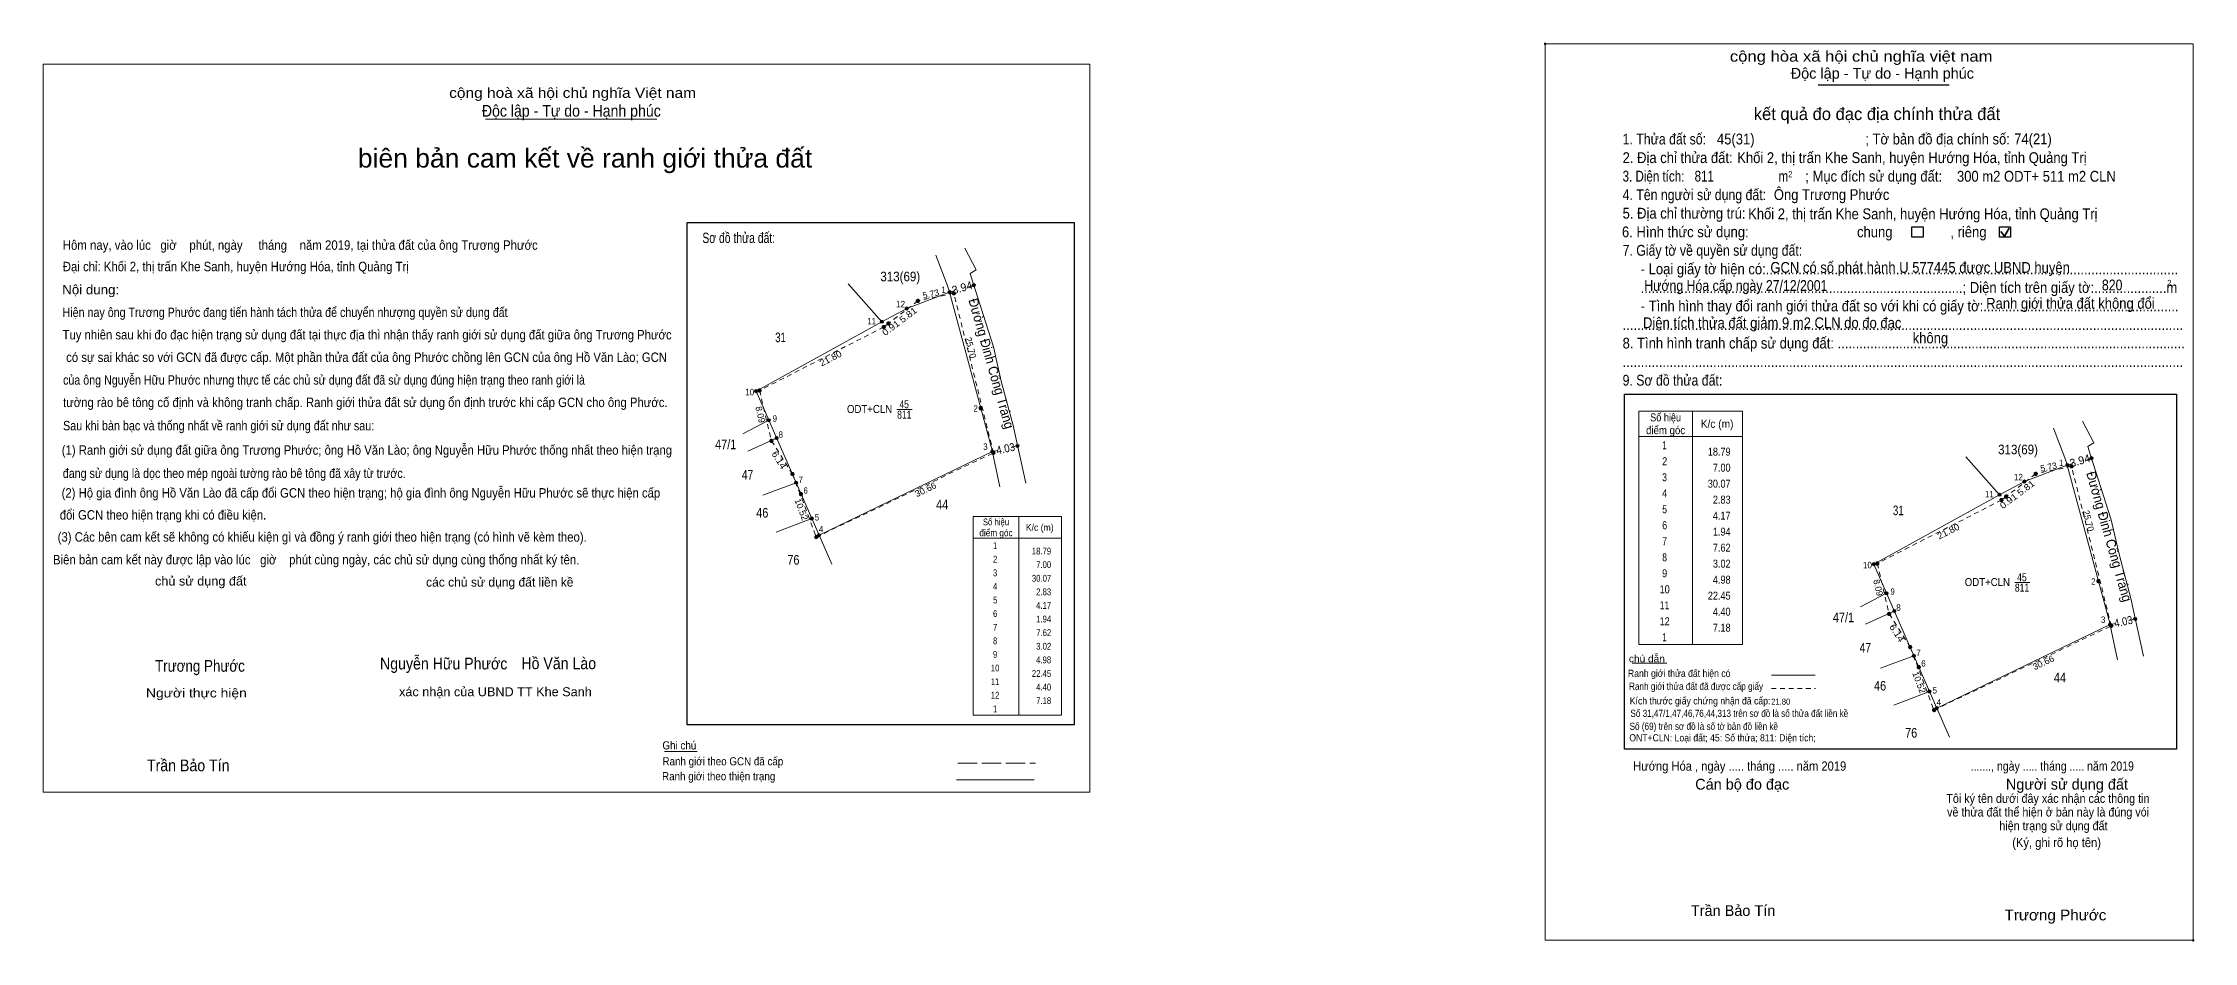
# Model space of a CAD drawing. Header units: metres. Extents: x 551352 to 551943, y 1839377 to 1839694.
# Drawn here: x 551352 to 551688, y 1839380.2 to 1839520.7 of the extents above; entities that cross this region are included whole.
import ezdxf
from ezdxf.enums import TextEntityAlignment as Align

# ---------------------------------------------------------------- set-up
doc = ezdxf.new("R2010")
doc.units = ezdxf.units.M
doc.header["$LTSCALE"] = 0.5
doc.header["$PDMODE"] = 32
doc.header["$PDSIZE"] = 0.25
for name, pattern in [('DASH_DOUBLE_DOT', [9.2, 5, -1.2, 0.3, -1.2, 0.3, -1.2]), ('LONG_DASHED', [7.5, 6, -1.5]), ('MEDIUM_DASHED', [4.5, 3, -1.5]), ('SHORT_DASHED', [2.7, 1.5, -1.2])]:
    doc.linetypes.add(name, pattern=pattern)
for name, color, linetype, lineweight in [('1', 7, 'MEDIUM_DASHED', 13), ('10', 7, 'Continuous', 13), ('13', 7, 'Continuous', 13), ('2', 7, 'Continuous', 13), ('22', 7, 'SHORT_DASHED', 13), ('23', 7, 'Continuous', 13), ('29', 7, 'Continuous', 13), ('63', 7, 'MEDIUM_DASHED', 13)]:
    doc.layers.add(name, color=color, linetype=linetype, lineweight=lineweight)

msp = doc.modelspace()

# ---------------------------------------------------------------- hatches: boundary and pattern name
at = {"layer": '10'}
for points in [[(551498.7256, 1839463.6, 1), (551498.2256, 1839463.6, 1)], [(551470.6456, 1839450.18, 1), (551470.1456, 1839450.18, 1)], [(551673.37, 1839436.57, 1), (551672.87, 1839436.57, 1)], [(551645.29, 1839423.15, 1), (551644.79, 1839423.15, 1)]]:
    msp.add_hatch(color=256, dxfattribs=at).paths.add_polyline_path(points)
at = {"layer": '13'}
for points in [[(551493.8556, 1839481.75, 1), (551493.3556, 1839481.75, 1)], [(551497.6456, 1839482.83, 1), (551497.1456, 1839482.83, 1)], [(551483.2656, 1839477.12, 1), (551482.7656, 1839477.12, 1)], [(551487.1556, 1839479.17, 1), (551486.6556, 1839479.17, 1)], [(551463.6156, 1839466.27, 1), (551463.1156, 1839466.27, 1)], [(551465.6156, 1839461.71, 1), (551465.1156, 1839461.71, 1)], [(551466.8256, 1839458.94, 1), (551466.3256, 1839458.94, 1)], [(551500.5356, 1839456.84, 1), (551500.0356, 1839456.84, 1)], [(551504.4756, 1839457.7, 1), (551503.9756, 1839457.7, 1)], [(551668.5, 1839454.72, 1), (551668, 1839454.72, 1)], [(551672.29, 1839455.8, 1), (551671.79, 1839455.8, 1)], [(551469.8756, 1839451.96, 1), (551469.3756, 1839451.96, 1)], [(551657.91, 1839450.09, 1), (551657.41, 1839450.09, 1)], [(551661.8, 1839452.14, 1), (551661.3, 1839452.14, 1)], [(551472.3256, 1839446.36, 1), (551471.8256, 1839446.36, 1)], [(551473.4556, 1839443.77, 1), (551472.9556, 1839443.77, 1)], [(551638.26, 1839439.24, 1), (551637.76, 1839439.24, 1)], [(551640.26, 1839434.68, 1), (551639.76, 1839434.68, 1)], [(551641.47, 1839431.91, 1), (551640.97, 1839431.91, 1)], [(551679.12, 1839430.67, 1), (551678.62, 1839430.67, 1)], [(551675.18, 1839429.81, 1), (551674.68, 1839429.81, 1)], [(551644.52, 1839424.93, 1), (551644.02, 1839424.93, 1)], [(551646.97, 1839419.33, 1), (551646.47, 1839419.33, 1)], [(551648.1, 1839416.74, 1), (551647.6, 1839416.74, 1)]]:
    msp.add_hatch(color=256, dxfattribs=at).paths.add_polyline_path(points)
at = {"layer": '63'}
for points in [[(551488.9056, 1839480.37, 1), (551488.4056, 1839480.37, 1)], [(551494.5156, 1839481.56, 1), (551494.0156, 1839481.56, 1)], [(551483.5756, 1839476.29, 1), (551483.0756, 1839476.29, 1)], [(551484.3056, 1839476.84, 1), (551483.8056, 1839476.84, 1)], [(551464.1656, 1839466.37, 1), (551463.6656, 1839466.37, 1)], [(551466.0256, 1839458.5, 1), (551465.5256, 1839458.5, 1)], [(551500.7156, 1839456.63, 1), (551500.2156, 1839456.63, 1)], [(551669.16, 1839454.53, 1), (551668.66, 1839454.53, 1)], [(551469.3156, 1839453.31, 1), (551468.8156, 1839453.31, 1)], [(551663.55, 1839453.34, 1), (551663.05, 1839453.34, 1)], [(551658.22, 1839449.26, 1), (551657.72, 1839449.26, 1)], [(551658.95, 1839449.81, 1), (551658.45, 1839449.81, 1)], [(551473.0356, 1839443.47, 1), (551472.5356, 1839443.47, 1)], [(551638.81, 1839439.34, 1), (551638.31, 1839439.34, 1)], [(551640.67, 1839431.47, 1), (551640.17, 1839431.47, 1)], [(551675.36, 1839429.6, 1), (551674.86, 1839429.6, 1)], [(551643.96, 1839426.28, 1), (551643.46, 1839426.28, 1)], [(551647.68, 1839416.44, 1), (551647.18, 1839416.44, 1)]]:
    msp.add_hatch(color=256, dxfattribs=at).paths.add_polyline_path(points)

# ---------------------------------------------------------------- linework, layer by layer
at = {"layer": '1', "linetype": 'Continuous'}
msp.add_lwpolyline([(551351.96, 1839403.64), (551515.5, 1839403.64), (551515.5, 1839517.35), (551351.96, 1839517.35)], close=True, dxfattribs=at)
at = {"layer": '10'}
for p, q in [((551461.32, 1839459.59), (551465.37, 1839461.71)), ((551462.07, 1839456.89), (551466.58, 1839458.94)), ((551500.29, 1839456.84), (551473.21, 1839443.77)), ((551469.63, 1839451.96), (551464.43, 1839450.01)), ((551472.08, 1839446.36), (551466.49, 1839444.26)), ((551475.2, 1839439.24), (551473.21, 1839443.77)), ((551635.96, 1839432.56), (551640.01, 1839434.68)), ((551636.71, 1839429.86), (551641.22, 1839431.91)), ((551674.93, 1839429.81), (551647.85, 1839416.74)), ((551644.27, 1839424.93), (551639.07, 1839422.98)), ((551646.72, 1839419.33), (551641.13, 1839417.23)), ((551649.84, 1839412.21), (551647.85, 1839416.74)), ((551449.07, 1839409.95), (551454.19, 1839409.95)), ((551494.7, 1839405.54), (551506.82, 1839405.54))]:
    msp.add_line(p, q, dxfattribs=at)
at = {"layer": '10', "linetype": 'LONG_DASHED'}
msp.add_line((551494.9, 1839408.13), (551507.02, 1839408.13), dxfattribs=at)
at = {"layer": '10'}
for points in [[(551463.37, 1839466.27), (551483.02, 1839477.12), (551477.74, 1839483.02)], [(551493.61, 1839481.75), (551486.91, 1839479.17), (551483.02, 1839477.12)], [(551500.29, 1839456.84), (551498.48, 1839463.6), (551493.61, 1839481.75)], [(551473.21, 1839443.77), (551470.4, 1839450.18), (551463.37, 1839466.27)], [(551638.01, 1839439.24), (551657.66, 1839450.09), (551652.38, 1839455.99)], [(551668.25, 1839454.72), (551661.55, 1839452.14), (551657.66, 1839450.09)], [(551674.93, 1839429.81), (551673.12, 1839436.57), (551668.25, 1839454.72)], [(551647.85, 1839416.74), (551645.04, 1839423.15), (551638.01, 1839439.24)]]:
    msp.add_lwpolyline(points, dxfattribs=at)
at = {"layer": '10', "linetype": 'DASH_DOUBLE_DOT'}
for centre in [(551498.4756, 1839463.6), (551470.3956, 1839450.18), (551673.12, 1839436.57), (551645.04, 1839423.15)]:
    msp.add_circle(centre, 0.25, dxfattribs=at)
at = {"layer": '13'}
for p, q in [((551494.41, 1839481.98), (551493.61, 1839481.75)), ((551497.4, 1839482.83), (551496.64, 1839482.61)), ((551485.39, 1839463.39), (551487.74, 1839463.39)), ((551504.23, 1839457.7), (551503.21, 1839457.48)), ((551501.13, 1839457.02), (551500.29, 1839456.84)), ((551669.05, 1839454.95), (551668.25, 1839454.72)), ((551672.04, 1839455.8), (551671.28, 1839455.58)), ((551660.03, 1839436.36), (551662.38, 1839436.36)), ((551678.87, 1839430.67), (551677.85, 1839430.45)), ((551675.77, 1839429.99), (551674.93, 1839429.81))]:
    msp.add_line(p, q, dxfattribs=at)
for centre in [(551493.6056, 1839481.75), (551497.3956, 1839482.83), (551483.0156, 1839477.12), (551486.9056, 1839479.17), (551463.3656, 1839466.27), (551465.3656, 1839461.71), (551466.5756, 1839458.94), (551500.2856, 1839456.84), (551504.2256, 1839457.7), (551668.25, 1839454.72), (551672.04, 1839455.8), (551469.6256, 1839451.96), (551657.66, 1839450.09), (551661.55, 1839452.14), (551472.0756, 1839446.36), (551473.2056, 1839443.77), (551638.01, 1839439.24), (551640.01, 1839434.68), (551641.22, 1839431.91), (551678.87, 1839430.67), (551674.93, 1839429.81), (551644.27, 1839424.93), (551646.72, 1839419.33), (551647.85, 1839416.74)]:
    msp.add_circle(centre, 0.25, dxfattribs=at)
at = {"layer": '2', "lineweight": 25}
for p, q in [((551629.32, 1839514.11), (551649.79, 1839514.11)), ((551599.09, 1839465.81), (551685.29, 1839465.81)), ((551685.29, 1839465.81), (551685.29, 1839410.32))]:
    msp.add_line(p, q, dxfattribs=at)
at = {"layer": '2', "lineweight": 35}
for p, q in [((551657.88, 1839491.22), (551658.45, 1839490.47)), ((551658.45, 1839490.47), (551659.15, 1839491.72))]:
    msp.add_line(p, q, dxfattribs=at)
at = {"layer": '2'}
for p, q in [((551600.26, 1839423.76), (551605.69, 1839423.76)), ((551622.02, 1839421.91), (551628.88, 1839421.91))]:
    msp.add_line(p, q, dxfattribs=at)
at = {"layer": '2', "linetype": 'SHORT_DASHED'}
msp.add_line((551622.02, 1839419.81), (551628.92, 1839419.81), dxfattribs=at)
at = {"layer": '2'}
msp.add_lwpolyline([(551586.67, 1839520.53), (551687.92, 1839520.53), (551687.92, 1839380.48), (551586.67, 1839380.48)], close=True, dxfattribs=at)
at = {"layer": '2', "lineweight": 25}
for points in [[(551452.59, 1839492.64), (551513.09, 1839492.64), (551513.09, 1839414.15), (551452.59, 1839414.15)], [(551643.97, 1839491.96), (551645.71, 1839491.96), (551645.71, 1839490.34), (551643.97, 1839490.34)], [(551657.65, 1839491.96), (551659.39, 1839491.96), (551659.39, 1839490.34), (551657.65, 1839490.34)]]:
    msp.add_lwpolyline(points, close=True, dxfattribs=at)
msp.add_lwpolyline([(551685.29, 1839410.32), (551599.09, 1839410.32), (551599.09, 1839465.81)], dxfattribs=at)
at = {"layer": '2'}
for p in [(551586.67, 1839520.53), (551687.92, 1839380.48)]:
    msp.add_point(p, dxfattribs=at)
at = {"layer": '22'}
for points in [[(551472.79, 1839443.47), (551500.47, 1839456.63), (551494.27, 1839481.56)], [(551494.27, 1839481.56), (551488.66, 1839480.37), (551484.06, 1839476.84)], [(551484.06, 1839476.84), (551483.33, 1839476.29), (551463.92, 1839466.37), (551465.78, 1839458.5)], [(551465.78, 1839458.5), (551469.07, 1839453.31), (551472.79, 1839443.47)], [(551647.43, 1839416.44), (551675.11, 1839429.6), (551668.91, 1839454.53)], [(551668.91, 1839454.53), (551663.3, 1839453.34), (551658.7, 1839449.81)], [(551658.7, 1839449.81), (551657.97, 1839449.26), (551638.56, 1839439.34), (551640.42, 1839431.47)], [(551640.42, 1839431.47), (551643.71, 1839426.28), (551647.43, 1839416.44)]]:
    msp.add_lwpolyline(points, dxfattribs=at)
at = {"layer": '23'}
for p, q in [((551421.12, 1839508.75), (551447.88, 1839508.75)), ((551491.45, 1839487.5), (551493.05, 1839483.29)), ((551496, 1839488.63), (551497.78, 1839485.2)), ((551493.05, 1839483.29), (551493.54, 1839481.99)), ((551500.48, 1839473.21), (551497.25, 1839483.29)), ((551500.48, 1839473.21), (551501.69, 1839467.82)), ((551501.69, 1839467.82), (551503.52, 1839460.88)), ((551505.52, 1839451.88), (551503.52, 1839460.88)), ((551666.09, 1839460.47), (551667.69, 1839456.26)), ((551670.64, 1839461.6), (551672.42, 1839458.17)), ((551500.53, 1839455.75), (551500.29, 1839456.84)), ((551501.46, 1839451.3), (551500.53, 1839455.75)), ((551667.69, 1839456.26), (551668.18, 1839454.96)), ((551675.12, 1839446.18), (551671.89, 1839456.26)), ((551675.12, 1839446.18), (551676.33, 1839440.79)), ((551676.33, 1839440.79), (551678.16, 1839433.85)), ((551680.16, 1839424.85), (551678.16, 1839433.85)), ((551675.17, 1839428.72), (551674.93, 1839429.81)), ((551676.1, 1839424.27), (551675.17, 1839428.72))]:
    msp.add_line(p, q, dxfattribs=at)
for points in [[(551497.78, 1839485.2), (551496.81, 1839484.66), (551497.25, 1839483.29)], [(551672.42, 1839458.17), (551671.45, 1839457.63), (551671.89, 1839456.26)]]:
    msp.add_lwpolyline(points, dxfattribs=at)
at = {"layer": '29'}
for p, q in [((551601.3, 1839426.66), (551601.3, 1839463.16)), ((551609.7, 1839463.16), (551609.7, 1839426.66)), ((551617.5, 1839463.16), (551617.5, 1839426.66)), ((551497.31, 1839415.65), (551497.31, 1839446.68)), ((551504.45, 1839446.68), (551504.45, 1839415.65)), ((551511.08, 1839446.68), (551511.08, 1839415.65))]:
    msp.add_line(p, q, dxfattribs=at)
for points in [[(551601.3, 1839463.16), (551609.7, 1839463.16), (551617.5, 1839463.16)], [(551601.3, 1839459.16), (551609.7, 1839459.16), (551617.5, 1839459.16)], [(551497.31, 1839446.68), (551504.45, 1839446.68), (551511.08, 1839446.68)], [(551497.31, 1839443.28), (551504.45, 1839443.28), (551511.08, 1839443.28)], [(551617.5, 1839426.66), (551609.7, 1839426.66), (551601.3, 1839426.66)], [(551511.08, 1839415.65), (551504.45, 1839415.65), (551497.31, 1839415.65)]]:
    msp.add_lwpolyline(points, dxfattribs=at)
at = {"layer": '63'}
for centre in [(551488.6556, 1839480.37), (551494.2656, 1839481.56), (551483.3256, 1839476.29), (551484.0556, 1839476.84), (551463.9156, 1839466.37), (551465.7756, 1839458.5), (551500.4656, 1839456.63), (551668.91, 1839454.53), (551469.0656, 1839453.31), (551663.3, 1839453.34), (551657.97, 1839449.26), (551658.7, 1839449.81), (551472.7856, 1839443.47), (551638.56, 1839439.34), (551640.42, 1839431.47), (551675.11, 1839429.6), (551643.71, 1839426.28), (551647.43, 1839416.44)]:
    msp.add_circle(centre, 0.25, dxfattribs=at)

# ---------------------------------------------------------------- texts
at = {"layer": '1'}
for s, height, width, p in [('cộng hoà xã hội chủ nghĩa Việt nam', 1.572, 1.15, (551434.705, 1839512.09)), ('cộng hoà xã hội chủ nghĩa Việt nam', 1.572, 1.15, (551434.705, 1839512.09)), ('Độc lập - Tự do - Hạnh phúc', 1.833, 0.9, (551434.505, 1839509.15)), ('Độc lập - Tự do - Hạnh phúc', 1.833, 0.9, (551434.505, 1839509.15)), (' biên bản cam kết về ranh giới thửa đất', 2.945, 1.05, (551436.075, 1839501.2)), ('Sơ đồ thửa đất:', 1.62, 0.75, (551460.665, 1839489.41)), ('811', 1.25, 0.8, (551486.53, 1839461.97)), ('Biên bản cam kết này được lập vào lúc   giờ    phút cùng ngày, các chủ sử dụng cùng thống nhất ký tên.', 1.48, 0.9, (551394.64, 1839439.2)), ('chủ sử dụng đất', 1.408, 1.05, (551376.605, 1839435.9)), ('811', 1.25, 0.8, (551661.18, 1839434.94)), ('Trương Phước', 1.84, 0.85, (551376.48, 1839422.43)), ('Nguyễn Hữu Phước', 1.837, 0.9, (551414.56, 1839422.79)), ('Hồ Văn Lào', 1.837, 0.9, (551432.54, 1839422.83)), ('xác nhận của UBND TT Khe Sanh', 1.408, 1.05, (551422.645, 1839418.6)), ('Người thực hiện', 1.408, 1.15, (551375.925, 1839418.41)), ('Ghi chú', 1.276, 0.9, (551451.385, 1839410.29)), ('Trần Bảo Tín', 1.837, 0.9, (551374.65, 1839406.88))]:
    msp.add_text(s, height=height, dxfattribs=dict(at, width=width)).set_placement(p, align=Align.CENTER)
for s, height, width, p in [('Hôm nay, vào lúc   giờ    phút, ngày     tháng    năm 2019, tại thửa đất của ông Trương Phước', 1.48, 0.9, (551355.05, 1839488.35)), ('Đại chỉ: Khối 2, thị trấn Khe Sanh, huyện Hướng Hóa, tỉnh Quảng Trị ', 1.475, 0.9, (551355.05, 1839485)), ('Nội dung:', 1.477, 1.05, (551354.97, 1839481.39)), ('Hiện nay ông Trương Phước đang tiến hành tách thửa để chuyển nhượng quyền sử dụng đất', 1.47, 0.85, (551355.01, 1839477.85)), ('Tuy nhiên sau khi đo đạc hiện trạng sử dụng đất tại thực địa thì nhận thấy ranh giới sử dụng đất giữa ông Trương Phước ', 1.47, 0.9, (551355.01, 1839474.35)), (' có sự sai khác so với GCN đã được cấp. Một phần thửa đất của ông Phước chồng lên GCN của ông Hồ Văn Lào; GCN ', 1.47, 0.9, (551355.09, 1839470.83)), ('của ông Nguyễn Hữu Phước nhưng thực tế các chủ sử dụng đất đã sử dụng đúng hiện trạng theo ranh giới là ', 1.47, 0.85, (551355.09, 1839467.28)), ('tường rào bê tông cố định và không tranh chấp. Ranh giới thửa đất sử dụng ổn định trước khi cấp GCN cho ông Phước.', 1.47, 0.9, (551355.09, 1839463.78)), ('Sau khi bàn bạc và thống nhất về ranh giới sử dụng đất như sau:', 1.48, 0.85, (551355.09, 1839460.14)), ('(1) Ranh giới sử dụng đất giữa ông Trương Phước; ông Hồ Văn Lào; ông Nguyễn Hữu Phước thống nhất theo hiện trạng ', 1.47, 0.9, (551354.89, 1839456.33)), ('đang sử dụng là dọc theo mép ngoài tường rào bê tông đã xây từ trước.', 1.47, 0.85, (551355.05, 1839452.7)), ('(2) Hộ gia đình ông Hồ Văn Lào đã cấp đổi GCN theo hiện trạng; hộ gia đình ông Nguyễn Hữu Phước sẽ thực hiện cấp ', 1.47, 0.9, (551354.87, 1839449.64)), ('đổi GCN theo hiện trạng khi có điều kiện.', 1.47, 0.9, (551354.58, 1839446.2)), ('(3) Các bên cam kết sẽ không có khiếu kiện gì và đồng ý ranh giới theo hiện trạng (có hình vẽ kèm theo).', 1.475, 0.9, (551354.25, 1839442.75)), ('Ranh giới theo thiện trạng', 1.272, 0.9, (551448.69, 1839405.47)), ('Ranh giới theo GCN đã cấp', 1.272, 0.9, (551448.75, 1839407.8))]:
    msp.add_text(s, height=height, dxfattribs=dict(at, width=width)).set_placement(p)
msp.add_text('các chủ sử dụng đất liền kề', height=1.408, dxfattribs=at).set_placement((551423.325, 1839435.73), align=Align.CENTER)
at = {"layer": '13'}
for s, height, width, p in [('313(69)', 1.5, 0.9, (551485.905, 1839483.43)), ('31', 1.5, 0.75, (551467.195, 1839473.92)), ('45', 1.25, 0.8, (551486.51, 1839463.59)), ('47/1', 1.5, 0.85, (551458.63, 1839457.2)), ('313(69)', 1.5, 0.9, (551660.555, 1839456.4)), ('47', 1.5, 0.8, (551462.045, 1839452.46)), ('46', 1.5, 0.85, (551464.345, 1839446.52)), ('44', 1.5, 0.85, (551492.45, 1839447.8)), ('31', 1.5, 0.75, (551641.845, 1839446.89)), ('76', 1.5, 0.85, (551469.205, 1839439.16)), ('45', 1.25, 0.8, (551661.16, 1839436.56)), ('47/1', 1.5, 0.85, (551633.28, 1839430.17)), ('47', 1.5, 0.8, (551636.695, 1839425.43)), ('46', 1.5, 0.85, (551638.995, 1839419.49)), ('44', 1.5, 0.85, (551667.1, 1839420.77)), ('76', 1.5, 0.85, (551643.855, 1839412.13))]:
    msp.add_text(s, height=height, dxfattribs=dict(at, width=width)).set_placement(p, align=Align.CENTER)
for p in [(551495.7437, 1839481.8342), (551670.3937, 1839454.8042)]:
    msp.add_text('3.94', height=1.25, rotation=15.905, dxfattribs=at).set_placement(p, align=Align.CENTER)
for s, height, rotation, width, p in [('Đường Đinh Công Tráng', 1.5, 285.894, 0.95, (551499.4206, 1839470.3804)), ('4.03', 1.25, 12.313, 0.9, (551502.4917, 1839456.6912)), ('Đường Đinh Công Tráng', 1.5, 285.894, 0.95, (551674.0706, 1839443.3504)), ('4.03', 1.25, 12.313, 0.9, (551677.1417, 1839429.6612))]:
    msp.add_text(s, height=height, rotation=rotation, dxfattribs=dict(at, width=width)).set_placement(p, align=Align.CENTER)
at = {"layer": '13', "width": 0.9}
for p in [(551485.06, 1839462.85), (551659.71, 1839435.82)]:
    msp.add_text('ODT+CLN ', height=1.25, dxfattribs=at).set_placement(p, align=Align.RIGHT)
at = {"layer": '2'}
for s, height, width, p in [('cộng hòa xã hội chủ nghĩa việt nam', 1.69, 1.15, (551615.53, 1839517.74)), ('1. Thửa đất số:', 1.69, 0.85, (551598.77, 1839504.81)), ('45(31)', 1.69, 0.9, (551613.51, 1839504.81)), ('; Tờ bản đồ địa chính số:', 1.69, 0.9, (551636.69, 1839504.81)), ('74(21)', 1.69, 0.9, (551659.95, 1839504.83)), ('3. Diện tích:', 1.69, 0.8, (551598.77, 1839499.01)), ('2. Địa chỉ thửa đất:', 1.69, 0.9, (551598.77, 1839501.9)), ('Khối 2, thị trấn Khe Sanh, huyện Hướng Hóa, tỉnh Quảng Trị', 1.69, 0.9, (551616.68, 1839501.9)), ('; Mục đích sử dụng đất:', 1.69, 0.9, (551627.31, 1839499.01)), ('4. Tên người sử dụng đất:', 1.69, 0.85, (551598.77, 1839496.11)), ('811', 1.69, 0.8, (551610.02, 1839499.02)), ('Ông Trương Phước', 1.69, 0.9, (551622.4, 1839496.13)), ('m', 1.69, 0.8, (551623.13, 1839499.01)), ('2', 0.9657, 0.8, (551624.65, 1839499.68)), ('300 m2 ODT+ 511 m2 CLN', 1.69, 0.9, (551651.01, 1839498.99)), ('5. Địa chỉ thường trú:', 1.69, 0.9, (551598.77, 1839493.22)), ('Khối 2, thị trấn Khe Sanh, huyện Hướng Hóa, tỉnh Quảng Trị', 1.69, 0.9, (551618.38, 1839493.13)), ('6. Hình thức sử dụng:', 1.69, 0.9, (551598.67, 1839490.31)), ('chung                , riêng', 1.69, 0.9, (551635.4, 1839490.31)), ('7. Giấy tờ về quyền sử dụng đất:', 1.69, 0.85, (551598.77, 1839487.42)), ('     - Loại giấy tờ hiện có:..................................................................................................................', 1.69, 0.9, (551598.77, 1839484.52)), ('GCN có số phát hành U 577445 được UBND huyện ', 1.69, 0.9, (551621.86, 1839484.75)), ('     - Tình hình thay đổi ranh giới thửa đất so với khi có giấy tờ:......................................................', 1.69, 0.9, (551598.77, 1839478.73)), ('     .........................................................................................; Diện tích trên giấy tờ:....................m', 1.69, 0.9, (551598.77, 1839481.62)), (' Hướng Hóa cấp ngày 27/12/2001', 1.69, 0.85, (551601.63, 1839481.92)), ('Ranh giới thửa đất không đổi', 1.69, 0.9, (551655.58, 1839479.14)), ('820', 1.69, 0.85, (551673.66, 1839482.01)), ('2', 0.9657, 0.8, (551683.86, 1839482.69)), ('Diện tích thửa đất giảm 9 m2 CLN do đo đạc', 1.69, 0.9, (551601.96, 1839476.1)), ('8. Tình hình tranh chấp sử dụng đất: ................................................................................................', 1.69, 0.9, (551598.77, 1839472.93)), ('...........................................................................................................................................................', 1.69, 0.9, (551598.77, 1839475.83)), ('không', 1.69, 0.9, (551644.09, 1839473.73)), ('9. Sơ đồ thửa đất:', 1.69, 0.85, (551598.77, 1839467.13)), ('...........................................................................................................................................................', 1.69, 0.9, (551598.77, 1839470.03)), ('chú dẫn', 1.125, 1.05, (551599.75, 1839423.91)), ('Ranh giới thửa đất hiện có ', 1.125, 0.9, (551599.6, 1839421.62)), ('Ranh giới thửa đất đã được cấp giấy', 1.125, 0.85, (551599.77, 1839419.6)), ('Kích thước giấy chứng nhận đã cấp:', 1.125, 0.9, (551599.89, 1839417.32)), ('Số (69) trên sơ đồ là số tờ bản đồ liền kề', 1.12, 0.85, (551599.86, 1839413.35)), ('Số 31,47/1,47,46,76,44,313 trên sơ đồ là số thửa đất liền kề', 1.12, 0.85, (551599.99, 1839415.37)), ('ONT+CLN: Loại đất; 45: Số thửa; 811: Diện tích;', 1.12, 0.9, (551599.82, 1839411.55)), ('Hướng Hóa , ngày ..... tháng ..... năm 2019', 1.447, 0.9, (551600.42, 1839406.97)), ('......., ngày ..... tháng ..... năm 2019', 1.447, 0.85, (551653.15, 1839406.97)), ('(Ký, ghi rõ họ tên)', 1.449, 0.9, (551659.65, 1839395.03)), ('Trương Phước', 1.69, 1.05, (551658.44, 1839383.58))]:
    msp.add_text(s, height=height, dxfattribs=dict(at, width=width)).set_placement(p)
for s, p in [('Độc lập - Tự do - Hạnh phúc', (551625.03, 1839515.08)), ('Cán bộ đo đạc', (551610.11, 1839404.01)), ('Người sử dụng đất', (551658.65, 1839404.01)), ('Trần Bảo Tín', (551609.44, 1839384.27))]:
    msp.add_text(s, height=1.69, dxfattribs=at).set_placement(p)
for s, height, p in [('kết quả đo đạc địa chính thửa đất', 1.932, (551638.515, 1839508.62)), ('.', 0.4829, (551687.9089, 1839380.21))]:
    msp.add_text(s, height=height, dxfattribs=at).set_placement(p, align=Align.CENTER)
for s, height, width, p in [('21.80', 0.94, 0.95, (551623.475, 1839417.29)), ('Tôi ký tên dưới đây xác nhận các thông tin', 1.396, 0.9, (551665.22, 1839401.94)), ('về thửa đất thể hiện ở bản này là đúng vói', 1.396, 0.9, (551665.245, 1839399.81)), ('hiện trạng sử dụng đất', 1.396, 0.9, (551666.085, 1839397.67))]:
    msp.add_text(s, height=height, dxfattribs=dict(at, width=width)).set_placement(p, align=Align.CENTER)
at = {"layer": '29'}
for s, rotation, p in [('5.73', 11.976, (551490.7863, 1839480.9592)), ('25.70', 283.966, (551496.4264, 1839472.9257)), ('8.09', 283.297, (551463.5608, 1839462.485)), ('5.73', 11.976, (551665.4362, 1839453.9292)), ('25.70', 283.966, (551671.0764, 1839445.8957)), ('8.09', 283.297, (551638.212, 1839435.45))]:
    msp.add_text(s, height=1, rotation=rotation, dxfattribs=at).set_placement(p, align=Align.CENTER)
for s, rotation, width, p in [('0.91', 36.995, 1.15, (551484.7341, 1839475.74)), ('5.81', 37.502, 1.15, (551487.4406, 1839477.765)), ('21.80', 27.071, 1.1, (551475.2425, 1839470.9445)), ('6.14', 302.371, 1.15, (551466.5451, 1839455.2327)), ('30.66', 25.428, 1.05, (551490.0753, 1839450.437)), ('5.81', 37.502, 1.15, (551662.0906, 1839450.735)), ('10.52', 290.709, 1.05, (551469.9825, 1839447.6068)), ('0.91', 36.995, 1.15, (551659.3791, 1839448.7062)), ('21.80', 27.071, 1.1, (551649.8925, 1839443.9145)), ('6.14', 302.371, 1.15, (551641.195, 1839428.2027)), ('30.66', 25.428, 1.05, (551664.7253, 1839423.407)), ('10.52', 290.709, 1.05, (551644.6307, 1839420.5818))]:
    msp.add_text(s, height=1, rotation=rotation, dxfattribs=dict(at, width=width)).set_placement(p, align=Align.CENTER)
for s, height, width, p in [('điểm góc', 1.25, 0.9, (551605.49, 1839459.54)), ('Số hiệu', 1.25, 0.85, (551605.49, 1839461.54)), ('K/c (m)', 1.25, 0.95, (551613.535, 1839460.54)), (' 1', 1.25, 0.75, (551605.14, 1839457.19)), (' 2', 1.25, 0.85, (551605.145, 1839454.69)), (' 4', 1.25, 0.85, (551605.14, 1839449.69)), (' 3', 1.25, 0.8, (551605.135, 1839452.19)), (' 5', 1.25, 0.8, (551605.145, 1839447.19)), ('điểm góc', 1.062, 0.9, (551500.86, 1839443.6)), ('Số hiệu', 1.062, 0.85, (551500.86, 1839445.3)), ('K/c (m)', 1.062, 0.95, (551507.695, 1839444.45)), (' 6', 1.25, 0.85, (551605.145, 1839444.69)), (' 2', 1.062, 0.85, (551500.565, 1839439.48)), (' 1', 1.062, 0.75, (551500.56, 1839441.6)), (' 8', 1.25, 0.8, (551605.145, 1839439.69)), (' 7', 1.25, 0.8, (551605.145, 1839442.19)), (' 3', 1.062, 0.8, (551500.56, 1839437.35)), (' 9', 1.25, 0.85, (551605.14, 1839437.19)), (' 4', 1.062, 0.85, (551500.56, 1839435.23)), (' 5', 1.062, 0.8, (551500.57, 1839433.1)), (' 10', 1.25, 0.85, (551605.14, 1839434.69)), (' 6', 1.062, 0.85, (551500.565, 1839430.98)), (' 12', 1.25, 0.85, (551605.135, 1839429.69)), (' 11', 1.25, 0.8, (551605.14, 1839432.19)), (' 8', 1.062, 0.8, (551500.57, 1839426.73)), (' 7', 1.062, 0.8, (551500.57, 1839428.85)), (' 1', 1.25, 0.75, (551605.14, 1839427.19)), (' 10', 1.062, 0.85, (551500.56, 1839422.48)), (' 9', 1.062, 0.8, (551500.56, 1839424.6)), (' 11', 1.062, 0.8, (551500.56, 1839420.35)), (' 12', 1.062, 0.85, (551500.555, 1839418.23)), (' 1', 1.062, 0.75, (551500.56, 1839416.1))]:
    msp.add_text(s, height=height, dxfattribs=dict(at, width=width)).set_placement(p, align=Align.CENTER)
at = {"layer": '29', "width": 0.85}
for s, height, p in [('18.79', 1.25, (551615.64, 1839456.19)), ('7.00', 1.25, (551615.64, 1839453.69)), ('30.07', 1.25, (551615.64, 1839451.19)), ('4.17', 1.25, (551615.64, 1839446.19)), ('2.83', 1.25, (551615.64, 1839448.69)), ('1.94', 1.25, (551615.64, 1839443.69)), ('18.79', 1.062, (551509.48, 1839440.75)), ('7.62', 1.25, (551615.64, 1839441.19)), ('30.07', 1.062, (551509.49, 1839436.5)), ('7.00', 1.062, (551509.48, 1839438.63)), ('4.98', 1.25, (551615.64, 1839436.19)), ('3.02', 1.25, (551615.64, 1839438.69)), ('2.83', 1.062, (551509.48, 1839434.38)), ('22.45', 1.25, (551615.64, 1839433.69)), ('4.17', 1.062, (551509.48, 1839432.25)), ('1.94', 1.062, (551509.48, 1839430.13)), ('4.40', 1.25, (551615.64, 1839431.19)), ('3.02', 1.062, (551509.49, 1839425.88)), ('7.62', 1.062, (551509.49, 1839428)), ('7.18', 1.25, (551615.64, 1839428.69)), ('4.98', 1.062, (551509.48, 1839423.75)), ('22.45', 1.062, (551509.49, 1839421.63)), ('4.40', 1.062, (551509.48, 1839419.5)), ('7.18', 1.062, (551509.48, 1839417.38))]:
    msp.add_text(s, height=height, dxfattribs=at).set_placement(p, align=Align.RIGHT)
at = {"layer": '63'}
for s, width, p in [(' 1', 0.9, (551492.98, 1839481.61)), (' 11', 0.9, (551482.1, 1839476.72)), (' 12', 0.95, (551486.66, 1839479.37)), (' 10', 0.95, (551463.08, 1839465.63)), (' 2', 0.9, (551498.01, 1839463.07)), (' 9', 0.9, (551466.64, 1839461.49)), (' 8', 0.95, (551467.58, 1839458.98)), (' 3', 0.95, (551499.56, 1839457.09)), (' 1', 0.9, (551667.63, 1839454.58)), (' 7', 0.95, (551470.7, 1839451.92)), (' 6', 0.9, (551471.46, 1839450.25)), (' 11', 0.9, (551656.75, 1839449.69)), (' 12', 0.95, (551661.31, 1839452.34)), (' 5', 0.9, (551473.23, 1839446.06)), (' 4', 0.95, (551473.88, 1839444.19)), (' 10', 0.95, (551637.73, 1839438.6)), (' 2', 0.9, (551672.66, 1839436.04)), (' 9', 0.9, (551641.29, 1839434.46)), (' 8', 0.95, (551642.23, 1839431.95)), (' 3', 0.95, (551674.21, 1839430.06)), (' 7', 0.95, (551645.35, 1839424.89)), (' 6', 0.9, (551646.11, 1839423.22)), (' 5', 0.9, (551647.88, 1839419.03)), (' 4', 0.95, (551648.53, 1839417.16))]:
    msp.add_text(s, height=1, dxfattribs=dict(at, width=width)).set_placement(p, align=Align.RIGHT)

doc.saveas('drawing.dxf')
